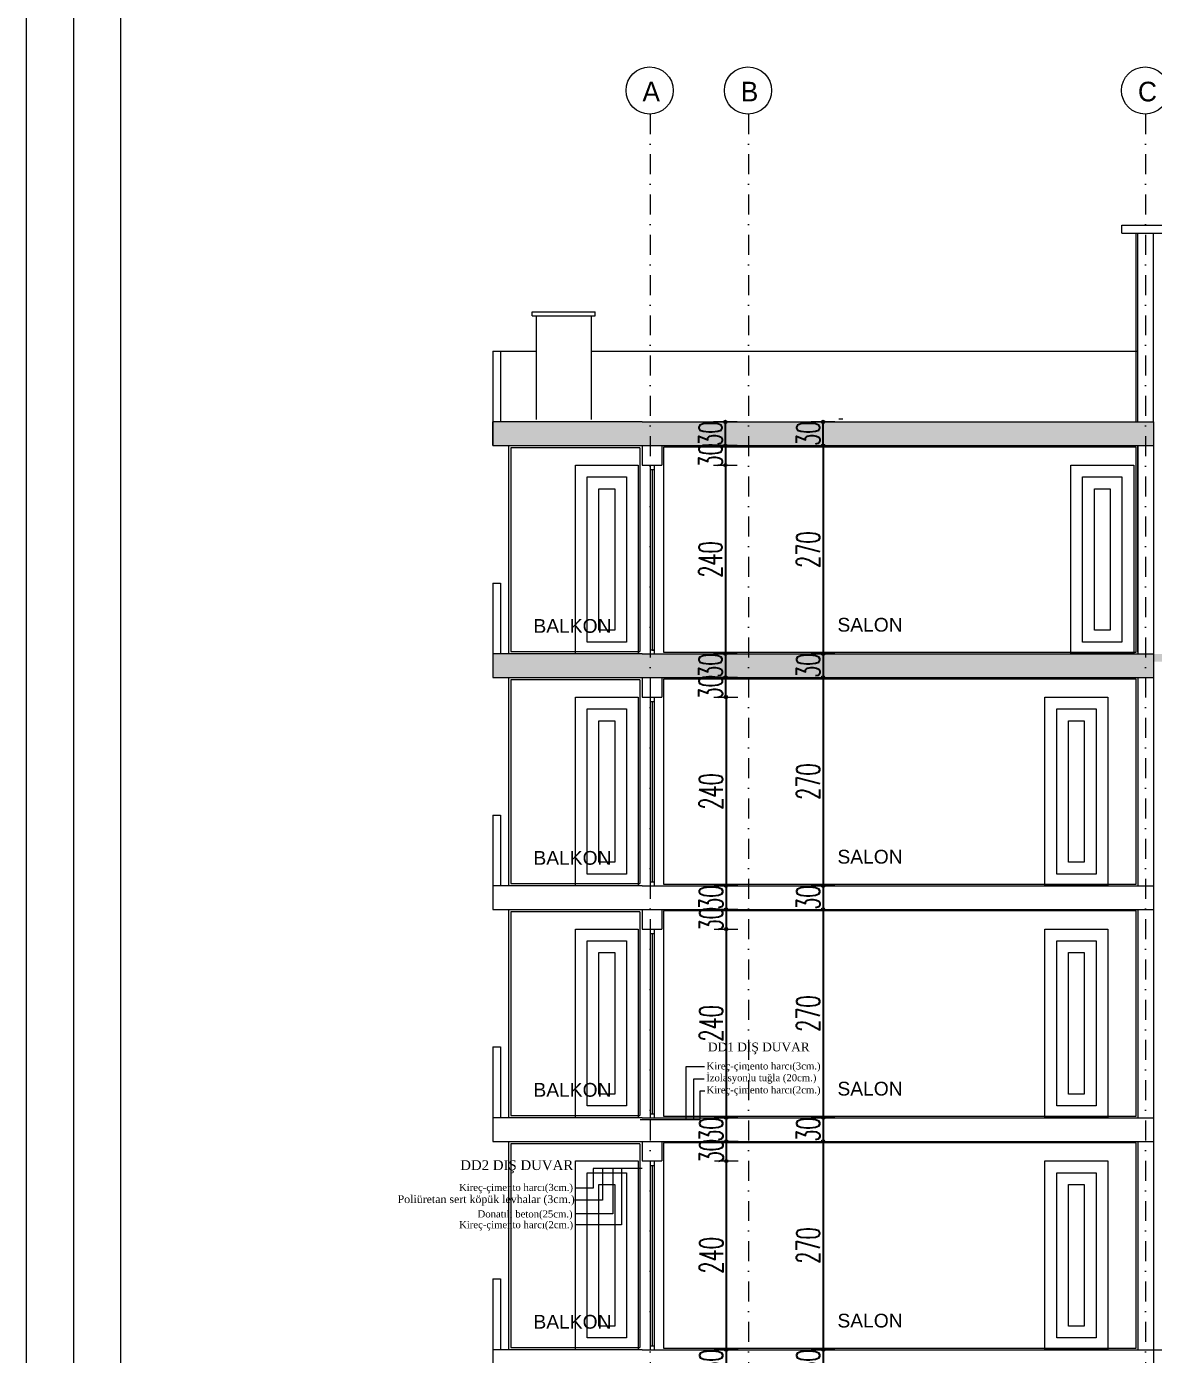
# Model space of a CAD drawing. Header units: millimetres. Extents: x -16104 to 67872, y -88009 to 12107.
# Drawn here: x -253 to 105.2, y -7287.7 to -6865.5 of the extents above; entities that cross this region are included whole.
import ezdxf

# ---------------------------------------------------------------- set-up
doc = ezdxf.new("R2010")
doc.units = ezdxf.units.MM
doc.linetypes.add('DASHDOTX2', pattern=[50.8, 25.4, -12.7, 0, -12.7])
doc.layers.get('0').update_dxf_attribs({"color": 241})
doc.layers.add('c05', color=32, linetype='Continuous', lineweight=13)
doc.layers.add('TARAMA', color=8, linetype='Continuous', lineweight=15)
doc.styles.add('DIM', font='Txttw.shx', dxfattribs={"width": 0.6})
doc.styles.add('ÖLÇÜ', font='times.ttf', dxfattribs={"height": 15})
doc.dimstyles.new('50', dxfattribs={"dimscale": 0, "dimtxt": 30, "dimasz": 1, "dimexe": 0, "dimexo": 2, "dimgap": 4, "dimtad": 1, "dimdec": 0, "dimzin": 0, "dimdsep": 46, "dimtxsty": 'DIM', "dimblk1": 'DOT', "dimblk2": 'DOT', "dimsah": 1, "dimcen": 1.5, "dimdle": 3, "dimse1": 1, "dimse2": 1, "dimclrd": 256, "dimclre": 9, "dimclrt": 256, "dimadec": 0, "dimazin": 0, "dimtfac": 0.24, "dimtdec": 0, "dimtix": 1, "dimtmove": 2, "dimatfit": 3, "dimldrblk": 'DOT', "dimfxl": 0, "dimtolj": 1, "dimtzin": 15, "dimarcsym": 0})
pattern_1 = [(45, (5794.4799, -52093.186), (-1.76776695, 1.76776695), []), (45, (5796.2449, -52093.186), (-1.76776695, 1.76776695), [1.2, -0.5])]

# ---------------------------------------------------------------- blocks, each defined once
blk = doc.blocks.new('DOT')
for p, q in [((-2, 0), (0, 0)), ((0, 15), (0, -15)), ((2, 0), (0, 0))]:
    blk.add_line(p, q)
blk.add_circle((0, 0), 2)
blk = doc.blocks.new('*D3427')
at = {"layer": 'Defpoints', "color": 0, "transparency": 16777216}
for p in [(43981.6, -33616.4), (43981.6, -33641.4), (44062.4, -33641.4)]:
    blk.add_point(p, dxfattribs=at)
at = {"layer": 'TARAMA', "lineweight": -2, "transparency": 16777216}
for p, q in [((44062.4, -33615.4), (44062.4, -33614.4)), ((44062.4, -33616.4), (44062.4, -33641.4)), ((44062.4, -33642.4), (44062.4, -33643.4))]:
    blk.add_line(p, q, dxfattribs=at)
for p, rotation in [((44062.4, -33616.4), 270), ((44062.4, -33641.4), 90)]:
    blk.add_blockref('DOT', p, dxfattribs=dict(at, rotation=rotation))
at = {"layer": 'TARAMA', "transparency": 16777216, "insert": (44043.4, -33628.9), "char_height": 30, "attachment_point": 5, "rotation": 90, "style": 'DIM'}
blk.add_mtext('\\A1;30', dxfattribs=at)
blk = doc.blocks.new('*D3357')
at = {"layer": 'Defpoints', "color": 0, "transparency": 16777216}
for p in [(44062.4, -33586.4), (44062.4, -33586.4), (44062.4, -33616.4)]:
    blk.add_point(p, dxfattribs=at)
at = {"layer": 'TARAMA', "lineweight": -2, "transparency": 16777216}
for p, q in [((44062.4, -33585.4), (44062.4, -33584.4)), ((44062.4, -33616.4), (44062.4, -33586.4)), ((44062.4, -33617.4), (44062.4, -33618.4))]:
    blk.add_line(p, q, dxfattribs=at)
for p, rotation in [((44062.4, -33586.4), 270), ((44062.4, -33616.4), 90)]:
    blk.add_blockref('DOT', p, dxfattribs=dict(at, rotation=rotation))
at = {"layer": 'TARAMA', "transparency": 16777216, "insert": (44043.4, -33601.4), "char_height": 30, "attachment_point": 5, "rotation": 90, "style": 'DIM'}
blk.add_mtext('\\A1;30', dxfattribs=at)
blk = doc.blocks.new('*D3358')
at = {"layer": 'Defpoints', "color": 0, "transparency": 16777216}
for p in [(44060.4, -33641.4), (44050.4, -33881.4), (44062.4, -33881.4)]:
    blk.add_point(p, dxfattribs=at)
at = {"layer": 'TARAMA', "lineweight": -2, "transparency": 16777216}
blk.add_line((44062.4, -33642.4), (44062.4, -33880.4), dxfattribs=at)
for p, rotation in [((44062.4, -33641.4), 90), ((44062.4, -33881.4), 270)]:
    blk.add_blockref('DOT', p, dxfattribs=dict(at, rotation=rotation))
at = {"layer": 'TARAMA', "transparency": 16777216, "insert": (44043.4, -33761.4), "char_height": 30, "attachment_point": 5, "rotation": 90, "style": 'DIM'}
blk.add_mtext('\\A1;240', dxfattribs=at)
blk = doc.blocks.new('*D3359')
at = {"layer": 'Defpoints', "color": 0, "transparency": 16777216}
for p in [(44062.4, -33881.4), (44062.4, -33911.4), (44062.4, -33911.4)]:
    blk.add_point(p, dxfattribs=at)
at = {"layer": 'TARAMA', "lineweight": -2, "transparency": 16777216}
for p, q in [((44062.4, -33880.4), (44062.4, -33879.4)), ((44062.4, -33881.4), (44062.4, -33911.4)), ((44062.4, -33912.4), (44062.4, -33913.4))]:
    blk.add_line(p, q, dxfattribs=at)
for p, rotation in [((44062.4, -33881.4), 270), ((44062.4, -33911.4), 90)]:
    blk.add_blockref('DOT', p, dxfattribs=dict(at, rotation=rotation))
at = {"layer": 'TARAMA', "transparency": 16777216, "insert": (44043.4, -33896.4), "char_height": 30, "attachment_point": 5, "rotation": 90, "style": 'DIM'}
blk.add_mtext('\\A1;30', dxfattribs=at)
blk = doc.blocks.new('*D3428')
at = {"layer": 'Defpoints', "color": 0, "transparency": 16777216}
for p in [(43981.6, -33911.4), (43981.6, -33936.4), (44062.6, -33936.4)]:
    blk.add_point(p, dxfattribs=at)
at = {"layer": 'TARAMA', "lineweight": -2, "transparency": 16777216}
for p, q in [((44062.6, -33910.4), (44062.6, -33909.4)), ((44062.6, -33911.4), (44062.6, -33936.4)), ((44062.6, -33937.4), (44062.6, -33938.4))]:
    blk.add_line(p, q, dxfattribs=at)
for p, rotation in [((44062.6, -33911.4), 270), ((44062.6, -33936.4), 90)]:
    blk.add_blockref('DOT', p, dxfattribs=dict(at, rotation=rotation))
at = {"layer": 'TARAMA', "transparency": 16777216, "insert": (44043.6, -33923.9), "char_height": 30, "attachment_point": 5, "rotation": 90, "style": 'DIM'}
blk.add_mtext('\\A1;30', dxfattribs=at)
blk = doc.blocks.new('*D3429')
at = {"layer": 'Defpoints', "color": 0, "transparency": 16777216}
for p in [(43981.6, -33936.4), (43981.6, -34176.4), (44063.2, -34176.4)]:
    blk.add_point(p, dxfattribs=at)
at = {"layer": 'TARAMA', "lineweight": -2, "transparency": 16777216}
blk.add_line((44063.2, -33937.4), (44063.2, -34175.4), dxfattribs=at)
for p, rotation in [((44063.2, -33936.4), 90), ((44063.2, -34176.4), 270)]:
    blk.add_blockref('DOT', p, dxfattribs=dict(at, rotation=rotation))
at = {"layer": 'TARAMA', "transparency": 16777216, "insert": (44044.2, -34056.4), "char_height": 30, "attachment_point": 5, "rotation": 90, "style": 'DIM'}
blk.add_mtext('\\A1;240', dxfattribs=at)
blk = doc.blocks.new('*D3360')
at = {"layer": 'Defpoints', "color": 0, "transparency": 16777216}
for p in [(44063.2, -34176.4), (44063.2, -34206.4), (44063.2, -34206.4)]:
    blk.add_point(p, dxfattribs=at)
at = {"layer": 'TARAMA', "lineweight": -2, "transparency": 16777216}
for p, q in [((44063.2, -34175.4), (44063.2, -34174.4)), ((44063.2, -34176.4), (44063.2, -34206.4)), ((44063.2, -34207.4), (44063.2, -34208.4))]:
    blk.add_line(p, q, dxfattribs=at)
for p, rotation in [((44063.2, -34176.4), 270), ((44063.2, -34206.4), 90)]:
    blk.add_blockref('DOT', p, dxfattribs=dict(at, rotation=rotation))
at = {"layer": 'TARAMA', "transparency": 16777216, "insert": (44044.2, -34191.4), "char_height": 30, "attachment_point": 5, "rotation": 90, "style": 'DIM'}
blk.add_mtext('\\A1;30', dxfattribs=at)
blk = doc.blocks.new('*D3430')
at = {"layer": 'Defpoints', "color": 0, "transparency": 16777216}
for p in [(43981.6, -34206.4), (43981.6, -34231.4), (44063.3, -34231.4)]:
    blk.add_point(p, dxfattribs=at)
at = {"layer": 'TARAMA', "lineweight": -2, "transparency": 16777216}
for p, q in [((44063.3, -34205.4), (44063.3, -34204.4)), ((44063.3, -34206.4), (44063.3, -34231.4)), ((44063.3, -34232.4), (44063.3, -34233.4))]:
    blk.add_line(p, q, dxfattribs=at)
for p, rotation in [((44063.3, -34206.4), 270), ((44063.3, -34231.4), 90)]:
    blk.add_blockref('DOT', p, dxfattribs=dict(at, rotation=rotation))
at = {"layer": 'TARAMA', "transparency": 16777216, "insert": (44044.3, -34218.9), "char_height": 30, "attachment_point": 5, "rotation": 90, "style": 'DIM'}
blk.add_mtext('\\A1;30', dxfattribs=at)
blk = doc.blocks.new('*D3361')
at = {"layer": 'Defpoints', "color": 0, "transparency": 16777216}
for p in [(44061.3, -34231.4), (44061.3, -34471.4), (44063.3, -34471.4)]:
    blk.add_point(p, dxfattribs=at)
at = {"layer": 'TARAMA', "lineweight": -2, "transparency": 16777216}
blk.add_line((44063.3, -34232.4), (44063.3, -34470.4), dxfattribs=at)
for p, rotation in [((44063.3, -34231.4), 90), ((44063.3, -34471.4), 270)]:
    blk.add_blockref('DOT', p, dxfattribs=dict(at, rotation=rotation))
at = {"layer": 'TARAMA', "transparency": 16777216, "insert": (44044.3, -34351.4), "char_height": 30, "attachment_point": 5, "rotation": 90, "style": 'DIM'}
blk.add_mtext('\\A1;240', dxfattribs=at)
blk = doc.blocks.new('*D3362')
at = {"layer": 'Defpoints', "color": 0, "transparency": 16777216}
for p in [(44063.3, -34471.4), (44063.3, -34501.4), (44063.3, -34501.4)]:
    blk.add_point(p, dxfattribs=at)
at = {"layer": 'TARAMA', "lineweight": -2, "transparency": 16777216}
for p, q in [((44063.3, -34470.4), (44063.3, -34469.4)), ((44063.3, -34471.4), (44063.3, -34501.4)), ((44063.3, -34502.4), (44063.3, -34503.4))]:
    blk.add_line(p, q, dxfattribs=at)
for p, rotation in [((44063.3, -34471.4), 270), ((44063.3, -34501.4), 90)]:
    blk.add_blockref('DOT', p, dxfattribs=dict(at, rotation=rotation))
at = {"layer": 'TARAMA', "transparency": 16777216, "insert": (44044.3, -34486.4), "char_height": 30, "attachment_point": 5, "rotation": 90, "style": 'DIM'}
blk.add_mtext('\\A1;30', dxfattribs=at)
blk = doc.blocks.new('*D3431')
at = {"layer": 'Defpoints', "color": 0, "transparency": 16777216}
for p in [(43981.6, -34501.4), (43981.6, -34526.4), (44063.5, -34526.4)]:
    blk.add_point(p, dxfattribs=at)
at = {"layer": 'TARAMA', "lineweight": -2, "transparency": 16777216}
for p, q in [((44063.5, -34500.4), (44063.5, -34499.4)), ((44063.5, -34501.4), (44063.5, -34526.4)), ((44063.5, -34527.4), (44063.5, -34528.4))]:
    blk.add_line(p, q, dxfattribs=at)
for p, rotation in [((44063.5, -34501.4), 270), ((44063.5, -34526.4), 90)]:
    blk.add_blockref('DOT', p, dxfattribs=dict(at, rotation=rotation))
at = {"layer": 'TARAMA', "transparency": 16777216, "insert": (44044.5, -34513.9), "char_height": 30, "attachment_point": 5, "rotation": 90, "style": 'DIM'}
blk.add_mtext('\\A1;30', dxfattribs=at)
blk = doc.blocks.new('*D3363')
at = {"layer": 'Defpoints', "color": 0, "transparency": 16777216}
for p in [(44061.5, -34526.4), (44061.5, -34766.4), (44063.5, -34766.4)]:
    blk.add_point(p, dxfattribs=at)
at = {"layer": 'TARAMA', "lineweight": -2, "transparency": 16777216}
blk.add_line((44063.5, -34527.4), (44063.5, -34765.4), dxfattribs=at)
for p, rotation in [((44063.5, -34526.4), 90), ((44063.5, -34766.4), 270)]:
    blk.add_blockref('DOT', p, dxfattribs=dict(at, rotation=rotation))
at = {"layer": 'TARAMA', "transparency": 16777216, "insert": (44044.5, -34646.4), "char_height": 30, "attachment_point": 5, "rotation": 90, "style": 'DIM'}
blk.add_mtext('\\A1;240', dxfattribs=at)
blk = doc.blocks.new('*D3366')
at = {"layer": 'Defpoints', "color": 0, "transparency": 16777216}
for p in [(44063.3, -34766.4), (44063.3, -34796.4), (44063.3, -34796.4)]:
    blk.add_point(p, dxfattribs=at)
at = {"layer": 'TARAMA', "lineweight": -2, "transparency": 16777216}
for p, q in [((44063.3, -34765.4), (44063.3, -34764.4)), ((44063.3, -34766.4), (44063.3, -34796.4)), ((44063.3, -34797.4), (44063.3, -34798.4))]:
    blk.add_line(p, q, dxfattribs=at)
for p, rotation in [((44063.3, -34766.4), 270), ((44063.3, -34796.4), 90)]:
    blk.add_blockref('DOT', p, dxfattribs=dict(at, rotation=rotation))
at = {"layer": 'TARAMA', "transparency": 16777216, "insert": (44044.3, -34781.4), "char_height": 30, "attachment_point": 5, "rotation": 90, "style": 'DIM'}
blk.add_mtext('\\A1;30', dxfattribs=at)
blk = doc.blocks.new('*D3387')
at = {"layer": 'Defpoints', "color": 0, "transparency": 16777216}
for p in [(44186.6, -33616.4), (44186.6, -33881.4), (44186.6, -33881.4)]:
    blk.add_point(p, dxfattribs=at)
at = {"layer": 'TARAMA', "lineweight": -2, "transparency": 16777216}
blk.add_line((44186.6, -33617.4), (44186.6, -33880.4), dxfattribs=at)
for p, rotation in [((44186.6, -33616.4), 90), ((44186.6, -33881.4), 270)]:
    blk.add_blockref('DOT', p, dxfattribs=dict(at, rotation=rotation))
at = {"layer": 'TARAMA', "transparency": 16777216, "insert": (44167.6, -33748.9), "char_height": 30, "attachment_point": 5, "rotation": 90, "style": 'DIM'}
blk.add_mtext('\\A1;270', dxfattribs=at)
blk = doc.blocks.new('*D3433')
at = {"layer": 'Defpoints', "color": 0, "transparency": 16777216}
for p in [(44186.6, -33881.4), (44186.6, -33911.4), (44186.6, -33911.4)]:
    blk.add_point(p, dxfattribs=at)
at = {"layer": 'TARAMA', "lineweight": -2, "transparency": 16777216}
for p, q in [((44186.6, -33880.4), (44186.6, -33879.4)), ((44186.6, -33881.4), (44186.6, -33911.4)), ((44186.6, -33912.4), (44186.6, -33913.4))]:
    blk.add_line(p, q, dxfattribs=at)
for p, rotation in [((44186.6, -33881.4), 270), ((44186.6, -33911.4), 90)]:
    blk.add_blockref('DOT', p, dxfattribs=dict(at, rotation=rotation))
at = {"layer": 'TARAMA', "transparency": 16777216, "insert": (44167.6, -33896.4), "char_height": 30, "attachment_point": 5, "rotation": 90, "style": 'DIM'}
blk.add_mtext('\\A1;30', dxfattribs=at)
blk = doc.blocks.new('*D3388')
at = {"layer": 'Defpoints', "color": 0, "transparency": 16777216}
for p in [(44186.6, -33911.4), (44186.6, -34176.4), (44186.6, -34176.4)]:
    blk.add_point(p, dxfattribs=at)
at = {"layer": 'TARAMA', "lineweight": -2, "transparency": 16777216}
blk.add_line((44186.6, -33912.4), (44186.6, -34175.4), dxfattribs=at)
for p, rotation in [((44186.6, -33911.4), 90), ((44186.6, -34176.4), 270)]:
    blk.add_blockref('DOT', p, dxfattribs=dict(at, rotation=rotation))
at = {"layer": 'TARAMA', "transparency": 16777216, "insert": (44167.6, -34043.9), "char_height": 30, "attachment_point": 5, "rotation": 90, "style": 'DIM'}
blk.add_mtext('\\A1;270', dxfattribs=at)
blk = doc.blocks.new('*D3389')
at = {"layer": 'Defpoints', "color": 0, "transparency": 16777216}
for p in [(44186.6, -34176.4), (44186.6, -34206.4), (44186.6, -34206.4)]:
    blk.add_point(p, dxfattribs=at)
at = {"layer": 'TARAMA', "lineweight": -2, "transparency": 16777216}
for p, q in [((44186.6, -34175.4), (44186.6, -34174.4)), ((44186.6, -34176.4), (44186.6, -34206.4)), ((44186.6, -34207.4), (44186.6, -34208.4))]:
    blk.add_line(p, q, dxfattribs=at)
for p, rotation in [((44186.6, -34176.4), 270), ((44186.6, -34206.4), 90)]:
    blk.add_blockref('DOT', p, dxfattribs=dict(at, rotation=rotation))
at = {"layer": 'TARAMA', "transparency": 16777216, "insert": (44167.6, -34191.4), "char_height": 30, "attachment_point": 5, "rotation": 90, "style": 'DIM'}
blk.add_mtext('\\A1;30', dxfattribs=at)
blk = doc.blocks.new('*D3390')
at = {"layer": 'Defpoints', "color": 0, "transparency": 16777216}
for p in [(44186.6, -34206.4), (44186.6, -34471.4), (44186.6, -34471.4)]:
    blk.add_point(p, dxfattribs=at)
at = {"layer": 'TARAMA', "lineweight": -2, "transparency": 16777216}
blk.add_line((44186.6, -34207.4), (44186.6, -34470.4), dxfattribs=at)
for p, rotation in [((44186.6, -34206.4), 90), ((44186.6, -34471.4), 270)]:
    blk.add_blockref('DOT', p, dxfattribs=dict(at, rotation=rotation))
at = {"layer": 'TARAMA', "transparency": 16777216, "insert": (44167.6, -34338.9), "char_height": 30, "attachment_point": 5, "rotation": 90, "style": 'DIM'}
blk.add_mtext('\\A1;270', dxfattribs=at)
blk = doc.blocks.new('*D3391')
at = {"layer": 'Defpoints', "color": 0, "transparency": 16777216}
for p in [(44186.6, -34471.4), (44186.6, -34501.4), (44186.6, -34501.4)]:
    blk.add_point(p, dxfattribs=at)
at = {"layer": 'TARAMA', "lineweight": -2, "transparency": 16777216}
for p, q in [((44186.6, -34470.4), (44186.6, -34469.4)), ((44186.6, -34471.4), (44186.6, -34501.4)), ((44186.6, -34502.4), (44186.6, -34503.4))]:
    blk.add_line(p, q, dxfattribs=at)
for p, rotation in [((44186.6, -34471.4), 270), ((44186.6, -34501.4), 90)]:
    blk.add_blockref('DOT', p, dxfattribs=dict(at, rotation=rotation))
at = {"layer": 'TARAMA', "transparency": 16777216, "insert": (44167.6, -34486.4), "char_height": 30, "attachment_point": 5, "rotation": 90, "style": 'DIM'}
blk.add_mtext('\\A1;30', dxfattribs=at)
blk = doc.blocks.new('*D3392')
at = {"layer": 'Defpoints', "color": 0, "transparency": 16777216}
for p in [(44186.6, -34501.4), (44186.6, -34766.4), (44186.6, -34766.4)]:
    blk.add_point(p, dxfattribs=at)
at = {"layer": 'TARAMA', "lineweight": -2, "transparency": 16777216}
blk.add_line((44186.6, -34502.4), (44186.6, -34765.4), dxfattribs=at)
for p, rotation in [((44186.6, -34501.4), 90), ((44186.6, -34766.4), 270)]:
    blk.add_blockref('DOT', p, dxfattribs=dict(at, rotation=rotation))
at = {"layer": 'TARAMA', "transparency": 16777216, "insert": (44167.6, -34633.9), "char_height": 30, "attachment_point": 5, "rotation": 90, "style": 'DIM'}
blk.add_mtext('\\A1;270', dxfattribs=at)
blk = doc.blocks.new('*D3393')
at = {"layer": 'Defpoints', "color": 0, "transparency": 16777216}
for p in [(44186.6, -34766.4), (44186.6, -34796.4), (44186.6, -34796.4)]:
    blk.add_point(p, dxfattribs=at)
at = {"layer": 'TARAMA', "lineweight": -2, "transparency": 16777216}
for p, q in [((44186.6, -34765.4), (44186.6, -34764.4)), ((44186.6, -34766.4), (44186.6, -34796.4)), ((44186.6, -34797.4), (44186.6, -34798.4))]:
    blk.add_line(p, q, dxfattribs=at)
for p, rotation in [((44186.6, -34766.4), 270), ((44186.6, -34796.4), 90)]:
    blk.add_blockref('DOT', p, dxfattribs=dict(at, rotation=rotation))
at = {"layer": 'TARAMA', "transparency": 16777216, "insert": (44167.6, -34781.4), "char_height": 30, "attachment_point": 5, "rotation": 90, "style": 'DIM'}
blk.add_mtext('\\A1;30', dxfattribs=at)
blk = doc.blocks.new('*D3399')
at = {"layer": 'Defpoints', "color": 0, "transparency": 16777216}
for p in [(44186.6, -33586.4), (44186.6, -33586.4), (44186.6, -33616.4)]:
    blk.add_point(p, dxfattribs=at)
at = {"layer": 'TARAMA', "lineweight": -2, "transparency": 16777216}
for p, q in [((44186.6, -33585.4), (44186.6, -33584.4)), ((44186.6, -33616.4), (44186.6, -33586.4)), ((44186.6, -33617.4), (44186.6, -33618.4))]:
    blk.add_line(p, q, dxfattribs=at)
for p, rotation in [((44186.6, -33586.4), 270), ((44186.6, -33616.4), 90)]:
    blk.add_blockref('DOT', p, dxfattribs=dict(at, rotation=rotation))
at = {"layer": 'TARAMA', "transparency": 16777216, "insert": (44167.6, -33601.4), "char_height": 30, "attachment_point": 5, "rotation": 90, "style": 'DIM'}
blk.add_mtext('\\A1;30', dxfattribs=at)
blk = doc.blocks.new('*D3345')
at = {"layer": 'Defpoints', "color": 0, "transparency": 16777216}
for p in [(47831.3, -33336.4), (47831.3, -33336.4), (43353.2, -33586.4)]:
    blk.add_point(p, dxfattribs=at)
at = {"layer": 'TARAMA', "lineweight": -2, "transparency": 16777216}
blk.add_line((47831.3, -33585.4), (47831.3, -33337.4), dxfattribs=at)
for p, rotation in [((47831.3, -33336.4), 90), ((47831.3, -33586.4), 270)]:
    blk.add_blockref('DOT', p, dxfattribs=dict(at, rotation=rotation))
at = {"layer": 'TARAMA', "transparency": 16777216, "insert": (47812.3, -33461.4), "char_height": 30, "attachment_point": 5, "rotation": 90, "style": 'DIM'}
blk.add_mtext('\\A1;250', dxfattribs=at)
blk = doc.blocks.new('POK')
at = {"layer": 'TARAMA'}
h = blk.add_hatch(dxfattribs=at)
h.set_pattern_fill('JIS_STN_2.5,_O', color=256)
h.set_pattern_definition([(45, (5794.4799, -52093.186), (-1.76776695, 1.76776695), []), (45, (5796.2449, -52093.186), (-1.76776695, 1.76776695), [1.2, -0.5])])
h.paths.add_polyline_path([(43956.6, -33586.4), (43766.6, -33586.4), (43766.6, -33616.4), (44606.6, -33616.4), (44606.6, -33586.4)])
h.paths.add_polyline_path([(44020.9, -33651), (44020.9, -33606.8), (44065.9, -33606.8), (44065.9, -33651)], flags=9)
h.paths.add_polyline_path([(44020.9, -33623.5), (44020.9, -33579.3), (44065.9, -33579.3), (44065.9, -33623.5)], flags=9)
h = blk.add_hatch(dxfattribs=at)
h.set_pattern_fill('JIS_STN_2.5,_O', color=256)
h.set_pattern_definition(pattern_1)
h.paths.add_polyline_path([(45271.5, -33596.4), (45356.6, -33596.4), (45356.6, -33586.4), (45235.6, -33586.4), (45235.6, -33604.5), (45202.6, -33604.5), (45202.6, -33619.8), (45174.6, -33619.8), (45174.6, -33635.1), (45146.6, -33635.1), (45146.6, -33650.4), (45118.6, -33650.4), (45118.6, -33665.7), (45090.6, -33665.7), (45090.6, -33681), (45062.6, -33681), (45062.6, -33696.3), (45034.6, -33696.3), (45034.6, -33711.6), (45006.6, -33711.6), (45006.6, -33727), (44978.6, -33727), (44978.6, -33742.3), (44950.6, -33742.3), (44950.6, -33757.6), (44922.6, -33757.6), (44922.6, -33772.9), (44894.6, -33772.9), (44894.6, -33788.2), (44866.6, -33788.2), (44866.6, -33803.5), (44838.6, -33803.5), (44838.6, -33818.8), (44810.6, -33818.8), (44810.6, -33834.1), (44782.6, -33834.1), (44782.6, -33849.4), (44754.6, -33849.4), (44754.6, -33864.8), (44726.6, -33864.8), (44726.6, -33881.4), (44606.6, -33881.4), (44606.6, -33891.4), (44726.3, -33891.4)])
h = blk.add_hatch(dxfattribs=at)
h.set_pattern_fill('JIS_STN_2.5,_O', color=256)
h.set_pattern_definition(pattern_1)
h.paths.add_polyline_path([(44606.6, -33911.4), (44606.6, -33881.4), (43956.6, -33881.4), (43766.6, -33881.4), (43766.6, -33911.4)])
h = blk.add_hatch(dxfattribs=at)
h.set_pattern_fill('JIS_STN_2.5,_O', color=256)
h.set_pattern_definition([(45, (5794.4799, -52388.186), (-1.76776695, 1.76776695), []), (45, (5796.2449, -52388.186), (-1.76776695, 1.76776695), [1.2, -0.5])])
h.paths.add_polyline_path([(43766.6, -33911.4), (44606.6, -33911.4), (44606.6, -33881.4), (43956.6, -33881.4), (43766.6, -33881.4)])
h = blk.add_hatch(dxfattribs=at)
h.set_pattern_fill('JIS_STN_2.5,_O', color=256)
h.set_pattern_definition([(45, (5794.4799, -52683.186), (-1.76776695, 1.76776695), []), (45, (5796.2449, -52683.186), (-1.76776695, 1.76776695), [1.2, -0.5])])
h.paths.add_polyline_path([(44606.6, -33911.4), (44606.6, -33881.4), (43956.6, -33881.4), (43766.6, -33881.4), (43766.6, -33911.4)])
h = blk.add_hatch(dxfattribs=at)
h.set_pattern_fill('JIS_STN_2.5,_O', color=256)
h.set_pattern_definition([(45, (5794.4799, -52978.186), (-1.76776695, 1.76776695), []), (45, (5796.2449, -52978.186), (-1.76776695, 1.76776695), [1.2, -0.5])])
h.paths.add_polyline_path([(44606.6, -33911.4), (44606.6, -33881.4), (43956.6, -33881.4), (43766.6, -33881.4), (43766.6, -33911.4)])
h = blk.add_hatch(dxfattribs=at)
h.set_pattern_fill('JIS_STN_2.5,_O', color=256)
h.set_pattern_definition([(45, (5794.4799, -53273.186), (-1.76776695, 1.76776695), []), (45, (5796.2449, -53273.186), (-1.76776695, 1.76776695), [1.2, -0.5])])
h.paths.add_polyline_path([(44606.6, -33911.4), (44606.6, -33881.4), (43956.6, -33881.4), (43766.6, -33881.4), (43766.6, -33911.4)])
h = blk.add_hatch(dxfattribs=at)
h.set_pattern_fill('JIS_STN_2.5,_O', color=256)
h.set_pattern_definition([(45, (5794.4799, -53568.186), (-1.76776695, 1.76776695), []), (45, (5796.2449, -53568.186), (-1.76776695, 1.76776695), [1.2, -0.5])])
h.paths.add_polyline_path([(44606.6, -33911.4), (44606.6, -33881.4), (43956.6, -33881.4), (43766.6, -33881.4), (43766.6, -33911.4)])
at = {"layer": 'TARAMA', "linetype": 'DASHDOTX2'}
for p, q in [((43966.6, -33194.9), (43966.6, -36004.4)), ((44091.6, -33194.9), (44091.6, -36004.4)), ((44596.5, -33194.9), (44596.5, -36004.4))]:
    blk.add_line(p, q, dxfattribs=at)
at = {"layer": 'TARAMA'}
for p, q in [((44566.6, -33346.4), (44566.6, -33336.4)), ((44566.6, -33336.4), (45396.6, -33336.4)), ((44566.6, -33346.4), (45396.6, -33346.4)), ((44566.6, -33346.4), (45396.6, -33346.4)), ((44586.6, -33586.4), (44586.6, -33346.4)), ((44586.6, -33586.4), (44586.6, -33346.4)), ((44606.6, -33586.4), (44606.6, -33346.4)), ((44606.6, -33586.4), (44606.6, -33346.4)), ((43816.6, -33446.4), (43896.6, -33446.4)), ((43816.6, -33451.4), (43816.6, -33446.4)), ((43816.6, -33451.4), (43896.6, -33451.4)), ((43821.6, -33451.4), (43821.6, -33583.4)), ((43891.6, -33451.4), (43891.6, -33583.4)), ((43896.6, -33451.4), (43896.6, -33446.4)), ((43766.6, -33496.4), (43776.6, -33496.4)), ((43766.6, -33496.4), (43766.6, -33586.4)), ((43766.6, -33496.4), (43766.6, -33616.4)), ((43776.6, -33496.4), (43776.6, -33586.4)), ((43776.6, -33496.4), (43821.6, -33496.4)), ((43891.6, -33496.4), (44586.6, -33496.4)), ((43956.6, -33586.4), (43766.6, -33586.4)), ((43766.6, -33616.4), (43766.6, -33586.4)), ((43956.6, -33586.4), (44391.6, -33586.4)), ((44206.6, -33582.6), (44211.6, -33582.6)), ((44391.6, -33586.4), (44606.6, -33586.4)), ((44606.6, -33586.4), (44606.6, -33881.4)), ((43766.6, -33616.4), (44606.6, -33616.4)), ((43786.6, -33616.4), (43786.6, -33881.4)), ((43956.6, -33616.4), (43956.6, -33641.4)), ((43981.6, -33616.4), (43981.6, -33641.4)), ((44586.6, -33616.4), (44586.6, -33881.4)), ((44586.6, -33748.1), (44586.6, -33616.4)), ((44586.6, -33879.4), (44586.6, -33616.4)), ((43956.6, -33641.4), (43981.6, -33641.4)), ((43966.6, -33641.4), (43966.6, -33881.4)), ((43971.6, -33641.4), (43971.6, -33881.4)), ((43966.6, -33647.1), (43971.6, -33647.1)), ((43969.1, -33647.1), (43969.1, -33876.9)), ((43766.6, -33791.4), (43776.6, -33791.4)), ((43766.6, -33791.4), (43766.6, -33881.4)), ((43766.6, -33791.4), (43766.6, -33911.4)), ((43776.6, -33791.4), (43776.6, -33881.4)), ((43971.6, -33876.9), (43966.6, -33876.9)), ((43969.1, -33876.9), (43971.6, -33876.9)), ((43956.6, -33881.4), (43766.6, -33881.4)), ((43956.6, -33881.4), (44606.6, -33881.4)), ((44606.6, -33881.4), (44606.6, -34176.4)), ((43766.6, -33911.4), (44606.6, -33911.4)), ((43786.6, -33911.4), (43786.6, -34176.4)), ((43956.6, -33911.4), (43956.6, -33936.4)), ((43981.6, -33911.4), (43981.6, -33936.4)), ((44586.6, -33911.4), (44586.6, -34176.4)), ((43956.6, -33936.4), (43981.6, -33936.4)), ((43966.6, -33936.4), (43966.6, -34176.4)), ((43966.6, -33942.1), (43971.6, -33942.1)), ((43969.1, -33942.1), (43969.1, -34171.9)), ((43971.6, -33936.4), (43971.6, -34176.4)), ((43766.6, -34086.4), (43776.6, -34086.4)), ((43766.6, -34086.4), (43766.6, -34176.4)), ((43766.6, -34086.4), (43766.6, -34206.4)), ((43776.6, -34086.4), (43776.6, -34176.4)), ((43956.6, -34176.4), (43766.6, -34176.4)), ((43956.6, -34176.4), (44606.6, -34176.4)), ((43971.6, -34171.9), (43966.6, -34171.9)), ((44606.6, -34176.4), (44606.6, -34471.4)), ((43766.6, -34206.4), (44606.6, -34206.4)), ((43786.6, -34206.4), (43786.6, -34471.4)), ((43956.6, -34206.4), (43956.6, -34231.4)), ((43981.6, -34206.4), (43981.6, -34231.4)), ((44586.6, -34206.4), (44586.6, -34471.4)), ((43956.6, -34231.4), (43981.6, -34231.4)), ((43966.6, -34231.4), (43966.6, -34471.4)), ((43971.6, -34231.4), (43971.6, -34471.4)), ((43966.6, -34237.1), (43971.6, -34237.1)), ((43969.1, -34237.1), (43969.1, -34466.9)), ((43766.6, -34381.4), (43776.6, -34381.4)), ((43766.6, -34381.4), (43766.6, -34471.4)), ((43766.6, -34381.4), (43766.6, -34501.4)), ((43776.6, -34381.4), (43776.6, -34471.4)), ((44012.7, -34406.3), (44035.8, -34406.3)), ((44012.7, -34473.9), (44012.7, -34406.3)), ((44022.1, -34421.7), (44035.5, -34421.7)), ((44022.1, -34473.9), (44022.1, -34421.7)), ((44030.1, -34437.3), (44036.4, -34437.3)), ((44030.1, -34473.9), (44030.1, -34437.3)), ((43971.6, -34466.9), (43966.6, -34466.9)), ((43956.6, -34471.4), (43766.6, -34471.4)), ((44030.1, -34473.9), (43953.9, -34473.9)), ((43956.6, -34471.4), (44606.6, -34471.4)), ((44606.6, -34471.4), (44606.6, -34766.4)), ((43766.6, -34501.4), (44606.6, -34501.4)), ((43786.6, -34501.4), (43786.6, -34766.4)), ((43956.6, -34501.4), (43956.6, -34526.4)), ((43981.6, -34501.4), (43981.6, -34526.4)), ((44586.6, -34501.4), (44586.6, -34766.4)), ((43956.6, -34536), (43894.1, -34536)), ((43894.1, -34536), (43894.1, -34560.9)), ((43906.1, -34536), (43906.1, -34576.4)), ((43930.3, -34536), (43930.3, -34607.8)), ((43956.6, -34526.4), (43981.6, -34526.4)), ((43966.6, -34526.4), (43966.6, -34766.4)), ((43966.6, -34532.1), (43971.6, -34532.1)), ((43969.1, -34532.1), (43969.1, -34761.9)), ((43971.6, -34526.4), (43971.6, -34766.4)), ((43894.1, -34560.9), (43871.9, -34560.9)), ((43906.1, -34576.4), (43871.8, -34576.4)), ((43930.3, -34607.8), (43871.9, -34607.8)), ((43766.6, -34676.4), (43776.6, -34676.4)), ((43766.6, -34676.4), (43766.6, -34766.4)), ((43766.6, -34676.4), (43766.6, -34796.4)), ((43776.6, -34676.4), (43776.6, -34766.4)), ((43956.6, -34766.4), (43766.6, -34766.4)), ((43956.6, -34766.4), (44606.6, -34766.4)), ((43971.6, -34761.9), (43966.6, -34761.9)), ((44606.6, -34766.4), (44606.6, -35061.4)), ((44606.6, -34766.4), (44726.6, -34766.4))]:
    blk.add_line(p, q, dxfattribs=at)
for points in [[(44584.6, -33586.4), (44584.6, -33346.4)], [(43953.6, -33619.4), (43789.6, -33619.4), (43789.6, -33878.4), (43953.6, -33878.4)], [(43953.6, -33619.4), (43953.6, -33641.4), (43953.6, -33878.4)], [(43871.6, -33641.4), (43951.6, -33641.4), (43951.6, -33881.4), (43871.6, -33881.4), (43871.6, -33641.4)], [(44501.6, -33641.4), (44581.6, -33641.4), (44581.6, -33881.4), (44501.6, -33881.4), (44501.6, -33641.4)], [(43953.6, -33914.4), (43789.6, -33914.4), (43789.6, -34173.4), (43953.6, -34173.4)], [(43953.6, -33914.4), (43953.6, -33936.4), (43953.6, -34173.4)], [(43871.6, -33936.4), (43951.6, -33936.4), (43951.6, -34176.4), (43871.6, -34176.4), (43871.6, -33936.4)], [(44468.6, -33936.4), (44548.6, -33936.4), (44548.6, -34176.4), (44468.6, -34176.4), (44468.6, -33936.4)], [(43953.6, -34209.4), (43789.6, -34209.4), (43789.6, -34468.4), (43953.6, -34468.4)], [(43953.6, -34209.4), (43953.6, -34231.4), (43953.6, -34468.4)], [(43871.6, -34231.4), (43951.6, -34231.4), (43951.6, -34471.4), (43871.6, -34471.4), (43871.6, -34231.4)], [(44468.6, -34231.4), (44548.6, -34231.4), (44548.6, -34471.4), (44468.6, -34471.4), (44468.6, -34231.4)], [(43953.6, -34504.4), (43789.6, -34504.4), (43789.6, -34763.4), (43953.6, -34763.4)], [(43953.6, -34504.4), (43953.6, -34526.4), (43953.6, -34763.4)], [(43871.6, -34526.4), (43951.6, -34526.4), (43951.6, -34766.4), (43871.6, -34766.4), (43871.6, -34526.4)], [(43919.4, -34536), (43919.4, -34593.6), (43871.8, -34593.6)], [(44468.6, -34526.4), (44548.6, -34526.4), (44548.6, -34766.4), (44468.6, -34766.4), (44468.6, -34526.4)]]:
    blk.add_lwpolyline(points, dxfattribs=at)
for points in [[(44584.6, -33618.4), (43983.6, -33618.4), (43983.6, -33879.4), (44584.6, -33879.4), (44584.6, -33618.4)], [(43886.6, -33656.4), (43936.6, -33656.4), (43936.6, -33866.4), (43886.6, -33866.4)], [(44516.6, -33656.4), (44566.6, -33656.4), (44566.6, -33866.4), (44516.6, -33866.4)], [(43901.6, -33671.4), (43921.6, -33671.4), (43921.6, -33851.4), (43901.6, -33851.4)], [(44531.6, -33671.4), (44551.6, -33671.4), (44551.6, -33851.4), (44531.6, -33851.4)], [(44584.6, -33913.4), (43983.6, -33913.4), (43983.6, -34174.4), (44584.6, -34174.4)], [(43886.6, -33951.4), (43936.6, -33951.4), (43936.6, -34161.4), (43886.6, -34161.4)], [(44483.6, -33951.4), (44533.6, -33951.4), (44533.6, -34161.4), (44483.6, -34161.4)], [(43901.6, -33966.4), (43921.6, -33966.4), (43921.6, -34146.4), (43901.6, -34146.4)], [(44498.6, -33966.4), (44518.6, -33966.4), (44518.6, -34146.4), (44498.6, -34146.4)], [(44584.6, -34208.4), (43983.6, -34208.4), (43983.6, -34469.4), (44584.6, -34469.4)], [(43886.6, -34246.4), (43936.6, -34246.4), (43936.6, -34456.4), (43886.6, -34456.4)], [(44483.6, -34246.4), (44533.6, -34246.4), (44533.6, -34456.4), (44483.6, -34456.4)], [(43901.6, -34261.4), (43921.6, -34261.4), (43921.6, -34441.4), (43901.6, -34441.4)], [(44498.6, -34261.4), (44518.6, -34261.4), (44518.6, -34441.4), (44498.6, -34441.4)], [(44584.6, -34503.4), (43983.6, -34503.4), (43983.6, -34764.4), (44584.6, -34764.4)], [(43886.6, -34541.4), (43936.6, -34541.4), (43936.6, -34751.4), (43886.6, -34751.4)], [(44483.6, -34541.4), (44533.6, -34541.4), (44533.6, -34751.4), (44483.6, -34751.4)], [(43901.6, -34556.4), (43921.6, -34556.4), (43921.6, -34736.4), (43901.6, -34736.4)], [(44498.6, -34556.4), (44518.6, -34556.4), (44518.6, -34736.4), (44498.6, -34736.4)]]:
    blk.add_lwpolyline(points, close=True, dxfattribs=at)
at = {"layer": 'TARAMA', "linetype": 'ByBlock'}
for centre in [(43966, -33164.9), (44091.1, -33164.9), (44596, -33164.9)]:
    blk.add_circle(centre, 30, dxfattribs=at)
at = {"layer": 'TARAMA', "style": 'ÖLÇÜ'}
for s, height, p in [('DD1 DIŞ DUVAR', 11.25, (44040.2, -34387)), ('DD2 DIŞ DUVAR', 12.5, (43725.2, -34537.9))]:
    blk.add_text(s, height=height, dxfattribs=at).set_placement(p)
at = {"layer": 'TARAMA', "ltscale": 0.8, "style": 'ÖLÇÜ'}
for s, height, p in [('Kireç-çimento harcı(3cm.)', 9, (44038.4, -34410)), ('İzolasyonlu tuğla (20cm.)', 9, (44038, -34425)), ('Kireç-çimento harcı(2cm.)', 9, (44038.4, -34440.4)), ('Poliüretan sert köpük levhalar (3cm.)', 10, (43645.6, -34579.9)), ('Kireç-çimento harcı(3cm.)', 9, (43723.7, -34564.5)), ('Kireç-çimento harcı(2cm.)', 9, (43723.8, -34611.9)), ('Donatılı beton(25cm.)', 9, (43747.3, -34598.2))]:
    blk.add_text(s, height=height, dxfattribs=at).set_placement(p)
at = {"layer": 'TARAMA'}
for s, insert, char_height, width, attachment_point in [('A', (43956.9, -33153.8), 25, 35.659, 1), ('B', (44081.9, -33153.8), 25, 35.659, 1), ('C', (44586.9, -33153.8), 25, 35.659, 1), ('{\\fArial|b0|i0|c162|p34;BALKON}', (43917.5, -33854.9), 17.5, 1076.841, 9), ('{\\fArial|b0|i0|c162|p34;SALON}', (44287.7, -33853.4), 17.5, 1076.841, 9), ('{\\fArial|b0|i0|c162|p34;SALON}', (44287.7, -34148.4), 17.5, 1076.841, 9), ('{\\fArial|b0|i0|c162|p34;BALKON}', (43917.5, -34149.9), 17.5, 1076.841, 9), ('{\\fArial|b0|i0|c162|p34;BALKON}', (43917.5, -34444.9), 17.5, 1076.841, 9), ('{\\fArial|b0|i0|c162|p34;SALON}', (44287.7, -34443.4), 17.5, 1076.841, 9), ('{\\fArial|b0|i0|c162|p34;BALKON}', (43917.5, -34739.9), 17.5, 1076.841, 9), ('{\\fArial|b0|i0|c162|p34;SALON}', (44287.7, -34738.4), 17.5, 1076.841, 9)]:
    blk.add_mtext(s, dxfattribs=dict(at, insert=insert, char_height=char_height, width=width, attachment_point=attachment_point))
for base, p1, p2, picture, middle in [((47831.3, -33336.4), (43353.2, -33586.4), (47831.3, -33336.4), '*D3345', (47812.3, -33461.4)), ((44062.4, -33586.4), (44062.4, -33616.4), (44062.4, -33586.4), '*D3357', (44043.4, -33601.4)), ((44186.6, -33586.4), (44186.6, -33616.4), (44186.6, -33586.4), '*D3399', (44167.6, -33601.4)), ((44062.4, -33881.4), (44060.4, -33641.4), (44050.4, -33881.4), '*D3358', (44043.4, -33761.4)), ((44062.4, -33911.4), (44062.4, -33881.4), (44062.4, -33911.4), '*D3359', (44043.4, -33896.4)), ((44186.6, -33911.4), (44186.6, -33881.4), (44186.6, -33911.4), '*D3433', (44167.6, -33896.4)), ((44063.2, -34176.4), (43981.6, -33936.4), (43981.6, -34176.4), '*D3429', (44044.2, -34056.4)), ((44063.2, -34206.4), (44063.2, -34176.4), (44063.2, -34206.4), '*D3360', (44044.2, -34191.4)), ((44186.6, -34206.4), (44186.6, -34176.4), (44186.6, -34206.4), '*D3389', (44167.6, -34191.4)), ((44063.3, -34471.4), (44061.3, -34231.4), (44061.3, -34471.4), '*D3361', (44044.3, -34351.4)), ((44063.3, -34501.4), (44063.3, -34471.4), (44063.3, -34501.4), '*D3362', (44044.3, -34486.4)), ((44186.6, -34501.4), (44186.6, -34471.4), (44186.6, -34501.4), '*D3391', (44167.6, -34486.4)), ((44063.5, -34766.4), (44061.5, -34526.4), (44061.5, -34766.4), '*D3363', (44044.5, -34646.4)), ((44063.3, -34796.4), (44063.3, -34766.4), (44063.3, -34796.4), '*D3366', (44044.3, -34781.4)), ((44186.6, -34796.4), (44186.6, -34766.4), (44186.6, -34796.4), '*D3393', (44167.6, -34781.4))]:
    dim = blk.add_linear_dim(base=base, p1=p1, p2=p2, angle=90, dimstyle='50', override={"dimscale": 1}, dxfattribs=at)
    dim.commit()
    dim.dimension.update_dxf_attribs({"geometry": picture, "text_midpoint": middle})
for base, p1, p2, text, picture, middle in [((44062.4, -33641.4), (43981.6, -33616.4), (43981.6, -33641.4), '30', '*D3427', (44043.4, -33628.9)), ((44186.6, -33881.4), (44186.6, -33616.4), (44186.6, -33881.4), '270', '*D3387', (44167.6, -33748.9)), ((44062.6, -33936.4), (43981.6, -33911.4), (43981.6, -33936.4), '30', '*D3428', (44043.6, -33923.9)), ((44186.6, -34176.4), (44186.6, -33911.4), (44186.6, -34176.4), '270', '*D3388', (44167.6, -34043.9)), ((44063.3, -34231.4), (43981.6, -34206.4), (43981.6, -34231.4), '30', '*D3430', (44044.3, -34218.9)), ((44186.6, -34471.4), (44186.6, -34206.4), (44186.6, -34471.4), '270', '*D3390', (44167.6, -34338.9)), ((44063.5, -34526.4), (43981.6, -34501.4), (43981.6, -34526.4), '30', '*D3431', (44044.5, -34513.9)), ((44186.6, -34766.4), (44186.6, -34501.4), (44186.6, -34766.4), '270', '*D3392', (44167.6, -34633.9))]:
    dim = blk.add_linear_dim(base=base, p1=p1, p2=p2, angle=90, text=text, dimstyle='50', override={"dimscale": 1}, dxfattribs=at)
    dim.commit()
    dim.dimension.update_dxf_attribs({"geometry": picture, "text_midpoint": middle})

msp = doc.modelspace()

# ---------------------------------------------------------------- linework, layer by layer
at = {"layer": 'c05'}
for points in [[(6601.02, -8124.8), (6601.02, -8330.26), (-253.01, -8330.26), (-253.01, -4952.49), (6590.6, -4952.49), (6590.6, -6813.36)], [(6586.02, -8124.8), (6586.02, -8315.26), (-238.01, -8315.26), (-238.01, -4967.49), (6575.6, -4967.49), (6575.6, -6813.36)], [(6571.02, -8124.8), (6571.02, -8300.26), (-223.01, -8300.26), (-223.01, -4982.49), (6560.6, -4982.49), (6560.6, -6813.36)]]:
    msp.add_lwpolyline(points, dxfattribs=at)

# ---------------------------------------------------------------- block references
at = {"xscale": 0.25, "yscale": 0.25, "zscale": 0.25}
msp.add_blockref('POK', (-11046.48, 1405.43), dxfattribs=at)

doc.saveas('drawing.dxf')
